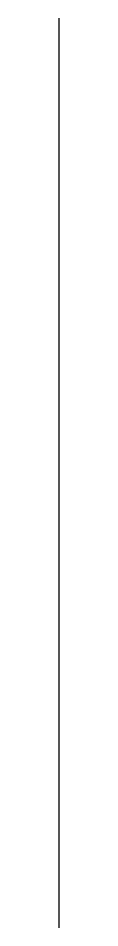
# Model space of a CAD drawing. Header units: millimetres. Extents: x 12325 to 12325, y -610 to 610.
import ezdxf

# ---------------------------------------------------------------- set-up
doc = ezdxf.new("R2010")
doc.units = ezdxf.units.MM
doc.header["$MEASUREMENT"] = 0

msp = doc.modelspace()

# ---------------------------------------------------------------- linework, layer by layer
msp.add_line((12325, -610), (12325, 610))

doc.saveas('drawing.dxf')
